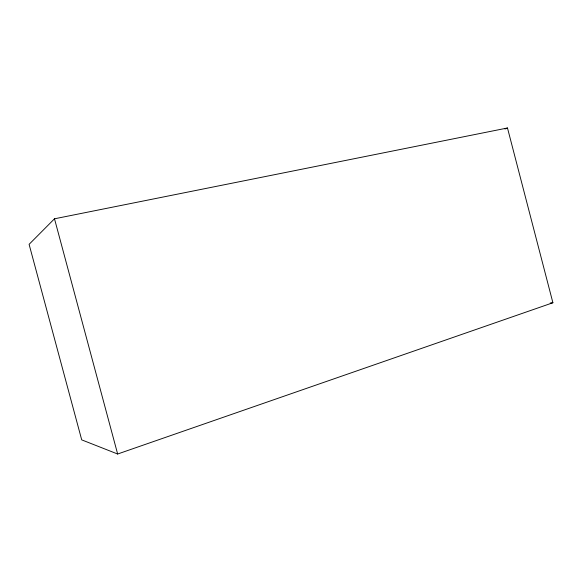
<?xml version="1.0" encoding="UTF-8"?>
<svg xmlns="http://www.w3.org/2000/svg" width="582" height="582" viewBox="0 0 582 582"><rect width="100%" height="100%" fill="white"/><g stroke="black" fill="none" stroke-linecap="round" stroke-linejoin="round"><path stroke-width="0.87" d="M54.497 218.796L29.1 244.338L81.713 439.868L117.651 454.011L552.9 302.749L507.482 127.989L54.497 218.796L117.651 454.011M504.965 129L507.482 127.989M550.201 303.026L552.9 302.749"/></g></svg>
